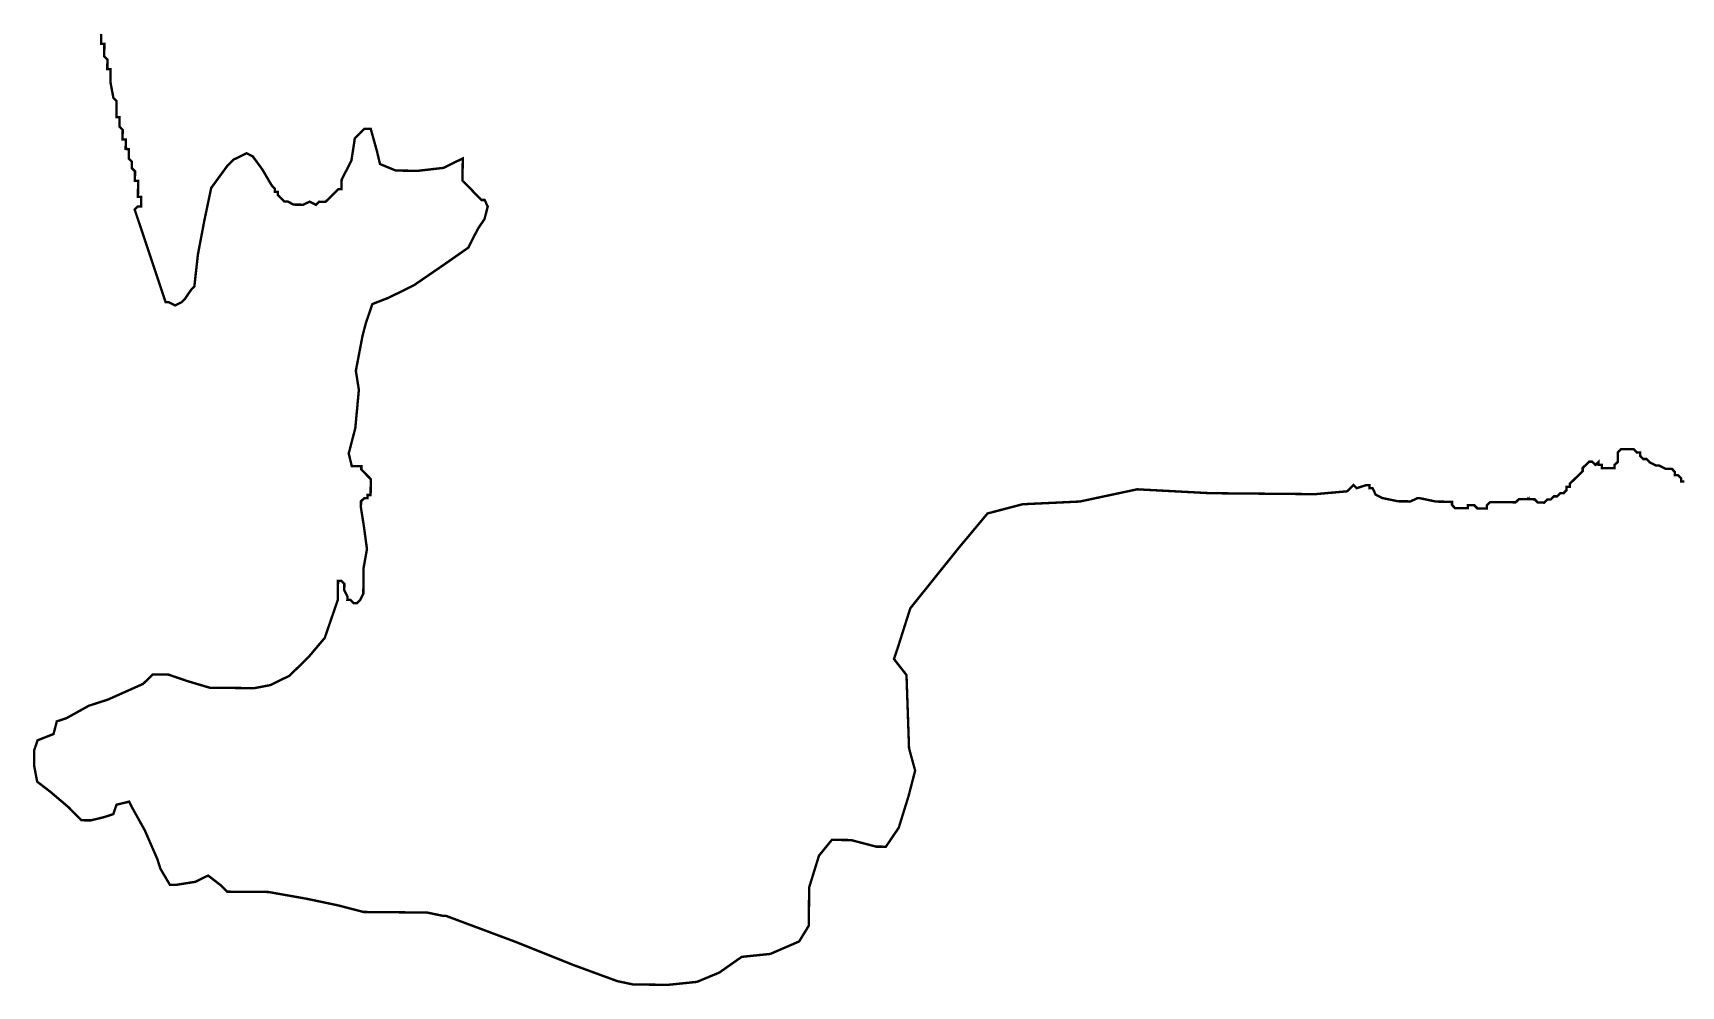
# Model space of a CAD drawing. Header units: metres. Extents: x 290190 to 339802, y 1811045 to 1991312.
# Drawn here: x 290190 to 292267, y 1990104 to 1991304 of the extents above; entities that cross this region are included whole.
import ezdxf

# ---------------------------------------------------------------- set-up
doc = ezdxf.new("R2010")
doc.units = ezdxf.units.M
doc.header["$MEASUREMENT"] = 0
doc.layers.add('HAZARDS LINE', color=1, linetype='Continuous')

msp = doc.modelspace()

# ---------------------------------------------------------------- linework, layer by layer
at = {"layer": 'HAZARDS LINE'}
msp.add_lwpolyline([(290276.1, 1991302.5, 3.01, 3.01, 0), (290276, 1991290.4, 3.01, 3.01, 0), (290280, 1991290.4, 3.01, 3.01, 0), (290279.8, 1991274.4, 3.01, 3.01, 0), (290283.8, 1991270.3, 3.01, 3.01, 0), (290283.7, 1991258.3, 3.01, 3.01, 0), (290287.7, 1991258.3, 3.01, 3.01, 0), (290287.6, 1991242.2, 3.01, 3.01, 0), (290291.4, 1991222.1, 3.01, 3.01, 0), (290295.4, 1991218.1, 3.01, 3.01, 0), (290295.2, 1991198.1, 3.01, 3.01, 0), (290299.2, 1991198, 3.01, 3.01, 0), (290299.1, 1991186, 3.01, 3.01, 0), (290303.1, 1991181.9, 3.01, 3.01, 0), (290302.9, 1991169.9, 3.01, 3.01, 0), (290307, 1991169.9, 3.01, 3.01, 0), (290306.8, 1991157.9, 3.01, 3.01, 0), (290310.8, 1991157.8, 3.01, 3.01, 0), (290310.7, 1991145.8, 3.01, 3.01, 0), (290314.7, 1991141.7, 3.01, 3.01, 0), (290314.6, 1991133.7, 3.01, 3.01, 0), (290318.6, 1991129.7, 3.01, 3.01, 0), (290318.5, 1991117.7, 3.01, 3.01, 0), (290322.5, 1991117.6, 3.01, 3.01, 0), (290322.3, 1991097.6, 3.01, 3.01, 0), (290326.3, 1991097.5, 3.01, 3.01, 0), (290326.2, 1991085.5, 3.01, 3.01, 0), (290322.2, 1991085.6, 3.01, 3.01, 0), (290318.2, 1991081.6, 3.01, 3.01, 0), (290357.2, 1990965, 3.01, 3.01, 0), (290361.2, 1990964.9, 3.01, 3.01, 0), (290369.2, 1990960.9, 3.01, 3.01, 0), (290377.2, 1990964.8, 3.01, 3.01, 0), (290381.3, 1990968.8, 3.01, 3.01, 0), (290389.4, 1990980.7, 3.01, 3.01, 0), (290393.4, 1990984.7, 3.01, 3.01, 0), (290397.8, 1991024.7, 3.01, 3.01, 0), (290406.2, 1991068.8, 3.01, 3.01, 0), (290414.6, 1991108.8, 3.01, 3.01, 0), (290434.9, 1991136.6, 3.01, 3.01, 0), (290443, 1991144.6, 3.01, 3.01, 0), (290451.1, 1991148.5, 3.01, 3.01, 0), (290459.1, 1991152.5, 3.01, 3.01, 0), (290467.1, 1991148.4, 3.01, 3.01, 0), (290479, 1991132.2, 3.01, 3.01, 0), (290490.8, 1991112.1, 3.01, 3.01, 0), (290494.8, 1991108, 3.01, 3.01, 0), (290494.7, 1991104, 3.01, 3.01, 0), (290498.7, 1991104, 3.01, 3.01, 0), (290498.7, 1991100, 3.01, 3.01, 0), (290502.7, 1991095.9, 3.01, 3.01, 0), (290506.6, 1991091.9, 3.01, 3.01, 0), (290510.7, 1991091.8, 3.01, 3.01, 0), (290518.6, 1991087.8, 3.01, 3.01, 0), (290530.7, 1991087.7, 3.01, 3.01, 0), (290538.7, 1991091.6, 3.01, 3.01, 0), (290546.7, 1991087.5, 3.01, 3.01, 0), (290550.7, 1991091.5, 3.01, 3.01, 0), (290558.7, 1991091.4, 3.01, 3.01, 0), (290562.8, 1991095.4, 3.01, 3.01, 0), (290566.8, 1991099.4, 3.01, 3.01, 0), (290570.9, 1991103.3, 3.01, 3.01, 0), (290574.9, 1991107.3, 3.01, 3.01, 0), (290578.9, 1991107.3, 3.01, 3.01, 0), (290579, 1991119.3, 3.01, 3.01, 0), (290591.3, 1991143.2, 3.01, 3.01, 0), (290595.6, 1991171.2, 3.01, 3.01, 0), (290607.7, 1991183.2, 3.01, 3.01, 0), (290615.7, 1991183.1, 3.01, 3.01, 0), (290623.5, 1991155, 3.01, 3.01, 0), (290627.3, 1991138.9, 3.01, 3.01, 0), (290647.3, 1991130.7, 3.01, 3.01, 0), (290675.3, 1991130.4, 3.01, 3.01, 0), (290707.4, 1991134.1, 3.01, 3.01, 0), (290731.6, 1991146, 3.01, 3.01, 0), (290731.3, 1991117.9, 3.01, 3.01, 0), (290735.3, 1991113.8, 3.01, 3.01, 0), (290739.3, 1991109.8, 3.01, 3.01, 0), (290743.3, 1991105.8, 3.01, 3.01, 0), (290747.2, 1991101.7, 3.01, 3.01, 0), (290755.2, 1991093.6, 3.01, 3.01, 0), (290759.2, 1991093.6, 3.01, 3.01, 0), (290763.1, 1991085.5, 3.01, 3.01, 0), (290759, 1991069.5, 3.01, 3.01, 0), (290750.8, 1991057.6, 3.01, 3.01, 0), (290738.6, 1991033.6, 3.01, 3.01, 0), (290710.4, 1991013.9, 3.01, 3.01, 0), (290670, 1990986.2, 3.01, 3.01, 0), (290637.8, 1990970.4, 3.01, 3.01, 0), (290617.7, 1990962.6, 3.01, 3.01, 0), (290609.5, 1990938.6, 3.01, 3.01, 0), (290605.3, 1990922.6, 3.01, 3.01, 0), (290596.9, 1990878.6, 3.01, 3.01, 0), (290600.7, 1990854.5, 3.01, 3.01, 0), (290596.2, 1990806.4, 3.01, 3.01, 0), (290587.9, 1990774.4, 3.01, 3.01, 0), (290591.8, 1990758.4, 3.01, 3.01, 0), (290603.8, 1990758.3, 3.01, 3.01, 0), (290603.8, 1990754.3, 3.01, 3.01, 0), (290607.7, 1990750.2, 3.01, 3.01, 0), (290615.7, 1990742.1, 3.01, 3.01, 0), (290615.5, 1990722.1, 3.01, 3.01, 0), (290611.5, 1990722.1, 3.01, 3.01, 0), (290611.4, 1990718.1, 3.01, 3.01, 0), (290607.4, 1990718.1, 3.01, 3.01, 0), (290603.4, 1990714.2, 3.01, 3.01, 0), (290603.3, 1990706.2, 3.01, 3.01, 0), (290607.1, 1990682.1, 3.01, 3.01, 0), (290610.9, 1990654, 3.01, 3.01, 0), (290606.6, 1990630, 3.01, 3.01, 0), (290606.3, 1990597.9, 3.01, 3.01, 0), (290602.3, 1990589.9, 3.01, 3.01, 0), (290598.2, 1990585.9, 3.01, 3.01, 0), (290594.2, 1990586, 3.01, 3.01, 0), (290590.2, 1990590, 3.01, 3.01, 0), (290586.2, 1990590.1, 3.01, 3.01, 0), (290586.3, 1990594.1, 3.01, 3.01, 0), (290582.3, 1990602.1, 3.01, 3.01, 0), (290582.4, 1990610.1, 3.01, 3.01, 0), (290578.4, 1990614.2, 3.01, 3.01, 0), (290574.4, 1990614.2, 3.01, 3.01, 0), (290574.2, 1990590.2, 3.01, 3.01, 0), (290557.7, 1990542.2, 3.01, 3.01, 0), (290537.5, 1990518.3, 3.01, 3.01, 0), (290513.2, 1990494.5, 3.01, 3.01, 0), (290489, 1990482.7, 3.01, 3.01, 0), (290469, 1990478.9, 3.01, 3.01, 0), (290412.9, 1990479.4, 3.01, 3.01, 0), (290384.9, 1990487.7, 3.01, 3.01, 0), (290360.9, 1990495.9, 3.01, 3.01, 0), (290340.9, 1990496.1, 3.01, 3.01, 0), (290328.7, 1990484.2, 3.01, 3.01, 0), (290284.5, 1990464.5, 3.01, 3.01, 0), (290260.3, 1990456.7, 3.01, 3.01, 0), (290232.1, 1990441, 3.01, 3.01, 0), (290220.1, 1990437.1, 3.01, 3.01, 0), (290215.9, 1990421.1, 3.01, 3.01, 0), (290195.8, 1990413.2, 3.01, 3.01, 0), (290191.7, 1990401.2, 3.01, 3.01, 0), (290191.5, 1990381.2, 3.01, 3.01, 0), (290195.3, 1990361.1, 3.01, 3.01, 0), (290211.3, 1990348.9, 3.01, 3.01, 0), (290235.1, 1990328.7, 3.01, 3.01, 0), (290251, 1990312.5, 3.01, 3.01, 0), (290263, 1990312.4, 3.01, 3.01, 0), (290279.1, 1990316.3, 3.01, 3.01, 0), (290291.2, 1990320.2, 3.01, 3.01, 0), (290295.3, 1990332.1, 3.01, 3.01, 0), (290311.3, 1990336, 3.01, 3.01, 0), (290315.3, 1990327.9, 3.01, 3.01, 0), (290331, 1990299.7, 3.01, 3.01, 0), (290346.8, 1990263.5, 3.01, 3.01, 0), (290350.6, 1990251.5, 3.01, 3.01, 0), (290362.5, 1990231.3, 3.01, 3.01, 0), (290370.5, 1990231.2, 3.01, 3.01, 0), (290394.6, 1990235, 3.01, 3.01, 0), (290410.7, 1990242.9, 3.01, 3.01, 0), (290426.6, 1990230.7, 3.01, 3.01, 0), (290434.6, 1990222.6, 3.01, 3.01, 0), (290486.7, 1990222.2, 3.01, 3.01, 0), (290534.7, 1990213.7, 3.01, 3.01, 0), (290574.7, 1990205.3, 3.01, 3.01, 0), (290606.7, 1990197, 3.01, 3.01, 0), (290686.8, 1990196.3, 3.01, 3.01, 0), (290706.8, 1990192.1, 3.01, 3.01, 0), (290710.8, 1990192, 3.01, 3.01, 0), (290798.7, 1990159.2, 3.01, 3.01, 0), (290870.6, 1990130.4, 3.01, 3.01, 0), (290926.5, 1990109.9, 3.01, 3.01, 0), (290946.5, 1990105.7, 3.01, 3.01, 0), (290990.6, 1990105.3, 3.01, 3.01, 0), (291026.7, 1990109, 3.01, 3.01, 0), (291054.9, 1990120.7, 3.01, 3.01, 0), (291083.1, 1990140.5, 3.01, 3.01, 0), (291119.2, 1990144.2, 3.01, 3.01, 0), (291155.5, 1990159.9, 3.01, 3.01, 0), (291167.7, 1990179.8, 3.01, 3.01, 0), (291168.1, 1990227.9, 3.01, 3.01, 0), (291180.5, 1990267.9, 3.01, 3.01, 0), (291196.7, 1990287.8, 3.01, 3.01, 0), (291220.8, 1990287.6, 3.01, 3.01, 0), (291252.7, 1990279.3, 3.01, 3.01, 0), (291264.8, 1990279.2, 3.01, 3.01, 0), (291281, 1990303.1, 3.01, 3.01, 0), (291293.4, 1990343, 3.01, 3.01, 0), (291301.7, 1990375, 3.01, 3.01, 0), (291294, 1990403.2, 3.01, 3.01, 0), (291290.8, 1990495.4, 3.01, 3.01, 0), (291275, 1990515.6, 3.01, 3.01, 0), (291279.1, 1990527.6, 3.01, 3.01, 0), (291295.6, 1990579.5, 3.01, 3.01, 0), (291356.4, 1990655.2, 3.01, 3.01, 0), (291392.9, 1990698.9, 3.01, 3.01, 0), (291437.1, 1990710.5, 3.01, 3.01, 0), (291509.2, 1990713.9, 3.01, 3.01, 0), (291581.5, 1990729.3, 3.01, 3.01, 0), (291673.7, 1990724.4, 3.01, 3.01, 0), (291805.9, 1990723.2, 3.01, 3.01, 0), (291846.1, 1990726.8, 3.01, 3.01, 0), (291854.1, 1990734.8, 3.01, 3.01, 0), (291858.1, 1990730.7, 3.01, 3.01, 0), (291870.2, 1990734.6, 3.01, 3.01, 0), (291874.2, 1990734.6, 3.01, 3.01, 0), (291874.1, 1990730.6, 3.01, 3.01, 0), (291878.2, 1990730.6, 3.01, 3.01, 0), (291882.1, 1990722.5, 3.01, 3.01, 0), (291890.1, 1990718.4, 3.01, 3.01, 0), (291910.1, 1990714.2, 3.01, 3.01, 0), (291926.1, 1990714.1, 3.01, 3.01, 0), (291934.2, 1990718, 3.01, 3.01, 0), (291938.2, 1990718, 3.01, 3.01, 0), (291958.2, 1990713.8, 3.01, 3.01, 0), (291978.2, 1990713.6, 3.01, 3.01, 0), (291978.2, 1990709.6, 3.01, 3.01, 0), (291982.1, 1990705.6, 3.01, 3.01, 0), (291998.2, 1990705.4, 3.01, 3.01, 0), (291998.2, 1990709.4, 3.01, 3.01, 0), (292006.2, 1990709.3, 3.01, 3.01, 0), (292010.2, 1990705.3, 3.01, 3.01, 0), (292022.2, 1990705.2, 3.01, 3.01, 0), (292022.3, 1990709.2, 3.01, 3.01, 0), (292026.3, 1990713.2, 3.01, 3.01, 0), (292058.4, 1990712.9, 3.01, 3.01, 0), (292062.4, 1990716.8, 3.01, 3.01, 0), (292082.4, 1990716.7, 3.01, 3.01, 0), (292086.4, 1990712.6, 3.01, 3.01, 0), (292094.4, 1990712.5, 3.01, 3.01, 0), (292098.5, 1990716.5, 3.01, 3.01, 0), (292102.5, 1990716.5, 3.01, 3.01, 0), (292106.5, 1990720.5, 3.01, 3.01, 0), (292110.5, 1990720.4, 3.01, 3.01, 0), (292114.6, 1990724.4, 3.01, 3.01, 0), (292118.6, 1990724.3, 3.01, 3.01, 0), (292122.6, 1990728.3, 3.01, 3.01, 0), (292122.7, 1990732.3, 3.01, 3.01, 0), (292126.7, 1990732.3, 3.01, 3.01, 0), (292126.7, 1990736.3, 3.01, 3.01, 0), (292130.8, 1990740.3, 3.01, 3.01, 0), (292138.8, 1990748.2, 3.01, 3.01, 0), (292142.9, 1990752.2, 3.01, 3.01, 0), (292142.9, 1990756.2, 3.01, 3.01, 0), (292147, 1990760.2, 3.01, 3.01, 0), (292151, 1990764.1, 3.01, 3.01, 0), (292155, 1990764.1, 3.01, 3.01, 0), (292159, 1990760.1, 3.01, 3.01, 0), (292163, 1990764, 3.01, 3.01, 0), (292163, 1990760, 3.01, 3.01, 0), (292167, 1990760, 3.01, 3.01, 0), (292167, 1990756, 3.01, 3.01, 0), (292183, 1990755.8, 3.01, 3.01, 0), (292183, 1990759.8, 3.01, 3.01, 0), (292187.1, 1990763.8, 3.01, 3.01, 0), (292187.2, 1990775.8, 3.01, 3.01, 0), (292191.2, 1990779.8, 3.01, 3.01, 0), (292207.3, 1990779.7, 3.01, 3.01, 0), (292211.2, 1990775.6, 3.01, 3.01, 0), (292215.3, 1990775.6, 3.01, 3.01, 0), (292215.2, 1990771.6, 3.01, 3.01, 0), (292219.2, 1990767.5, 3.01, 3.01, 0), (292223.2, 1990767.5, 3.01, 3.01, 0), (292227.2, 1990763.4, 3.01, 3.01, 0), (292235.1, 1990759.4, 3.01, 3.01, 0), (292239.2, 1990759.3, 3.01, 3.01, 0), (292247.1, 1990755.2, 3.01, 3.01, 0), (292255.2, 1990755.2, 3.01, 3.01, 0), (292259.1, 1990751.1, 3.01, 3.01, 0), (292259.1, 1990747.1, 3.01, 3.01, 0), (292263.1, 1990747.1, 3.01, 3.01, 0), (292267.1, 1990743, 3.01, 3.01, 0), (292267, 1990739, 3.01, 3.01, 0), (292271, 1990739, 3.01, 3.01, 0)], format="xyseb", dxfattribs=at)
at = {"layer": 'HAZARDS LINE', "lineweight": 18, "const_width": 3.01}
msp.add_lwpolyline([(292074.5, 1990720.7), (292074.4, 1990716.7)], close=True, dxfattribs=at)

doc.saveas('drawing.dxf')
